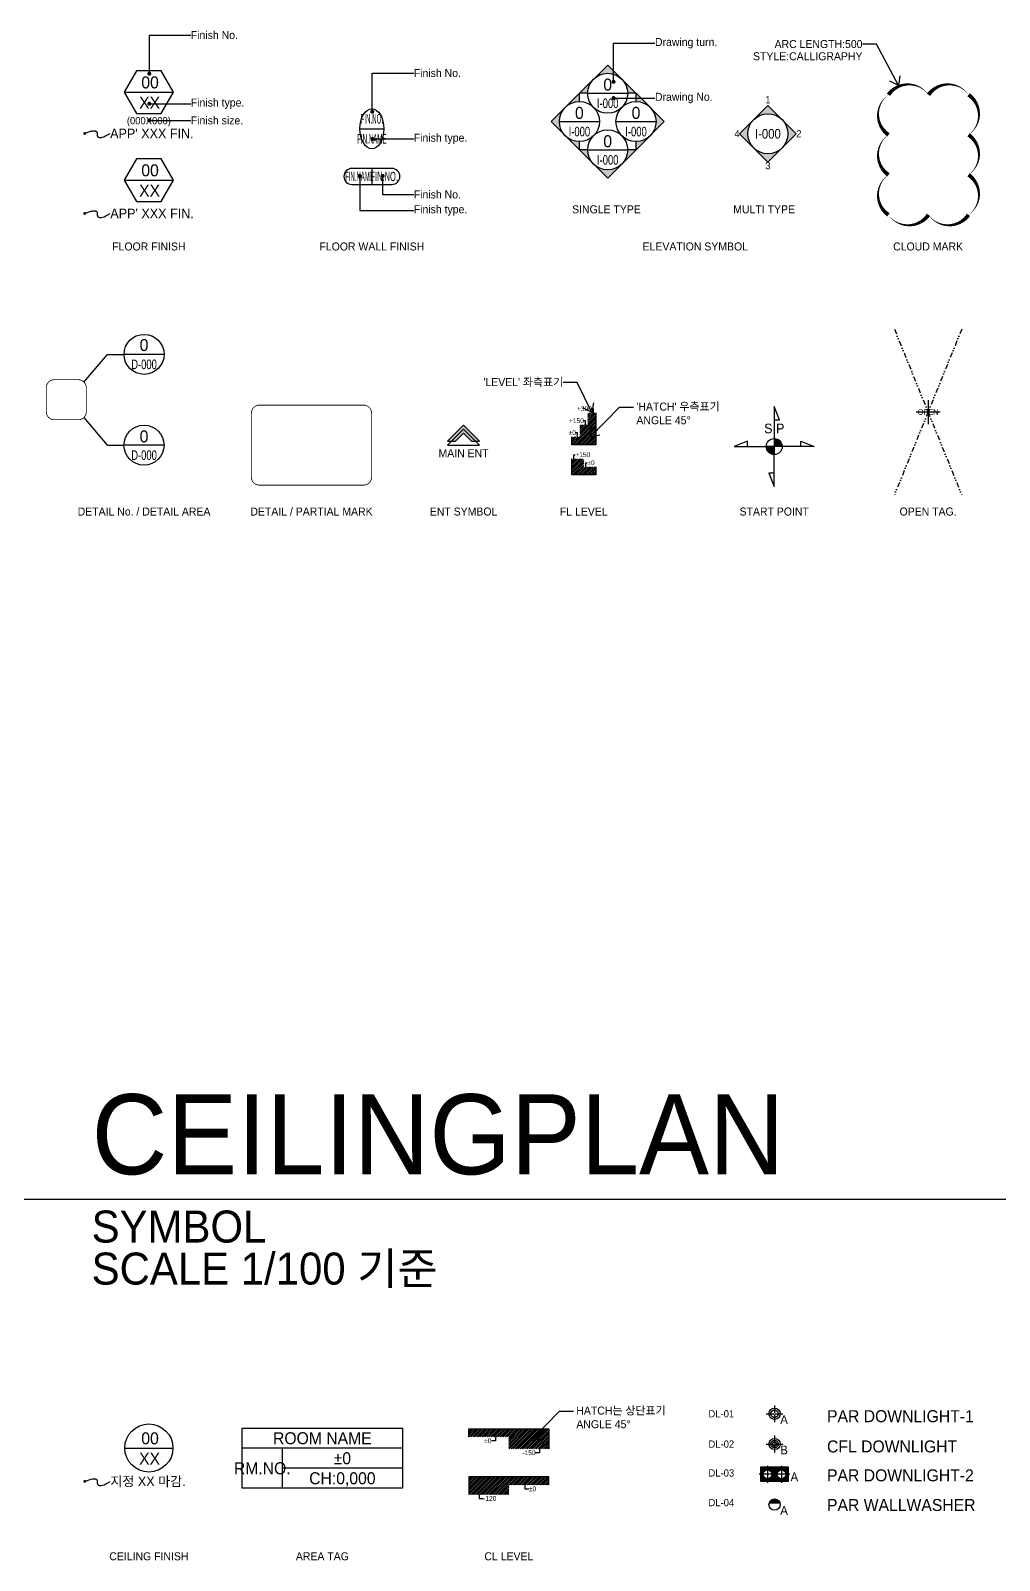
# Model space of a CAD drawing. Header units: millimetres. Extents: x -551172 to 232469, y -3435 to 261611.
# Drawn here: x -463974 to -451879, y 123338 to 142451 of the extents above; entities that cross this region are included whole.
import ezdxf
from ezdxf.enums import TextEntityAlignment as Align

# ---------------------------------------------------------------- set-up
doc = ezdxf.new("R2010")
doc.units = ezdxf.units.MM
doc.header["$LTSCALE"] = 10
doc.set_wipeout_variables(frame=1)
doc.linetypes.add('DIVIDE', pattern=[31.75, 12.7, -6.35, 0, -6.35, 0, -6.35])
doc.layers.get('DEFPOINTS').update_dxf_attribs({"color": 248})
for name, color, linetype in [('C-DOOR', 1, 'Continuous'), ('C-LEVEL', 7, 'Continuous'), ('C-LIGHT', 5, 'Continuous'), ('C-SYM', 7, 'Continuous'), ('C-WP', 7, 'Continuous'), ('E-DOOR', 6, 'Continuous'), ('E-TEXT', 3, 'Continuous'), ('F-CLOUD', 30, 'Continuous'), ('F-LEVEL', 7, 'Continuous'), ('F-OPEN', 1, 'DIVIDE'), ('F-SYM', 7, 'Continuous')]:
    doc.layers.add(name, color=color, linetype=linetype)
doc.styles.get("Standard").update_dxf_attribs({"font": 'romans.shx'})
doc.styles.add('YOURNAME', font='HY울릉도M.TTF')
doc.dimstyles.get("Standard").update_dxf_attribs({"dimtxt": 0.18, "dimasz": 0.18, "dimexe": 0.18, "dimexo": 0.0625, "dimgap": 0.09, "dimtad": 0, "dimtih": 1, "dimtoh": 1, "dimdec": 4, "dimzin": 0, "dimdsep": 46, "dimtxsty": 'Standard', "dimcen": 0.09, "dimadec": 0, "dimazin": 0, "dimtfac": 1, "dimtdec": 4, "dimtofl": 0, "dimtmove": 0, "dimatfit": 3, "dimfxl": 1, "dimtolj": 1, "dimtzin": 0, "dimarcsym": 0})
pattern_1 = [(45, (-152713.483, 155647.652), (-11.22532015, 11.22532015), [])]
pattern_2 = [(45, (-136409.096, 156013.134), (-11.22532015, 11.22532015), [])]

# ---------------------------------------------------------------- blocks, each defined once
blk = doc.blocks.new('F-SYM-DETAIL')
at = {"layer": 'F-SYM', "color": 1}
blk.add_line((234830, 87666), (234530, 87666), dxfattribs=at)
blk.add_lwpolyline([(234230, 87874), (234405, 87666), (234530, 87666)], dxfattribs=at)
blk.add_circle((234680, 87666), 150, dxfattribs=at)
at = {"layer": 'F-SYM', "color": 3, "style": 'YOURNAME'}
for tag, height, p in [('NO1', 90, (234680, 87736)), ('DWGNO1', 70, (234680, 87591))]:
    blk.add_attdef(tag, text='', height=height, dxfattribs=at).set_placement(p, align=Align.MIDDLE_CENTER)
blk = doc.blocks.new('F-SYM-ENT NAME')
at = {"layer": 'F-SYM'}
h = blk.add_hatch(color=1, dxfattribs=at)
h.dxf.hatch_style = 1
h.paths.add_polyline_path([(-181267, -29725), (-181467, -29925), (-181367, -29925), (-181267, -29825), (-181167, -29925), (-181067, -29925)])
at = {"layer": 'F-SYM', "color": 1}
for points in [[(-181267, -29725), (-181467, -29925), (-181367, -29925), (-181267, -29825), (-181167, -29925), (-181067, -29925)], [(-181267, -29775), (-181467, -29975), (-181067, -29975)]]:
    blk.add_lwpolyline(points, close=True, dxfattribs=at)
at = {"layer": 'F-SYM', "color": 1, "style": 'YOURNAME'}
blk.add_attdef('ENT', text='', height=100, dxfattribs=at).set_placement((-181267, -30025), align=Align.TOP_CENTER)
blk = doc.blocks.new('F-SYM-ELEVATION-COMPLEX')
at = {"layer": 'F-SYM'}
h = blk.add_hatch(color=1, dxfattribs=at)
h.paths.add_polyline_path([(-182265, -27736), (-182442, -27560), (-182619, -27736, -0.414214)])
h.paths.add_polyline_path([(-182619, -28090, -0.198913), (-182692, -27913, -0.198911), (-182619, -27736), (-182795, -27913)])
h.paths.add_polyline_path([(-182619, -28090), (-182442, -28267), (-182265, -28090, -0.414214)])
h.paths.add_polyline_path([(-182265, -27736, -0.198913), (-182192, -27913, -0.198911), (-182265, -28090), (-182088, -27913)])
at = {"layer": 'F-SYM', "color": 1}
for points in [[(-182795, -27913), (-182795, -27913), (-182442, -27560), (-182088, -27913)], [(-182795, -27913), (-182795, -27913), (-182442, -28267), (-182088, -27913)]]:
    blk.add_lwpolyline(points, dxfattribs=at)
blk.add_circle((-182442, -27913), 250, dxfattribs=at)
at = {"layer": 'F-SYM', "color": 3, "style": 'YOURNAME'}
blk.add_attdef('NO1', text='', height=90, dxfattribs=at).set_placement((-182442, -27560), align=Align.BOTTOM_CENTER)
blk.add_attdef('NO4', text='', height=90, dxfattribs=at).set_placement((-182795, -27913), align=Align.MIDDLE_RIGHT)
blk.add_attdef('DWGNO1', text='', height=117, dxfattribs=at).set_placement((-182442, -27913), align=Align.MIDDLE_CENTER)
blk.add_attdef('NO2', text='', height=90, dxfattribs=at).set_placement((-182088, -27913), align=Align.MIDDLE_LEFT)
blk.add_attdef('NO3', text='', height=90, dxfattribs=at).set_placement((-182442, -28267), align=Align.TOP_CENTER)
blk = doc.blocks.new('F-SYM-ELEVATION-NORTH')
at = {"layer": 'F-SYM'}
h = blk.add_hatch(color=1, dxfattribs=at)
h.paths.add_polyline_path([(-181384, -29299), (-181561, -29476), (-181561, -29372, 0.198912)])
h.paths.add_polyline_path([(-181208, -29122), (-181384, -29299, 0.414214), (-181384, -28945)])
h.paths.add_polyline_path([(-181384, -28945, 0.198912), (-181561, -28872), (-181561, -28769)])
at = {"layer": 'F-SYM', "color": 1}
blk.add_line((-181811, -29122), (-181311, -29122), dxfattribs=at)
blk.add_lwpolyline([(-181561, -28872), (-181561, -28769), (-181208, -29122), (-181561, -29476), (-181561, -29372)], dxfattribs=at)
blk.add_circle((-181561, -29122), 250, dxfattribs=at)
at = {"layer": 'F-SYM', "color": 3, "style": 'YOURNAME'}
for tag, height, p in [('NO1', 150, (-181561, -29014)), ('DWGNO1', 117, (-181561, -29247))]:
    blk.add_attdef(tag, text='', height=height, dxfattribs=at).set_placement(p, align=Align.MIDDLE_CENTER)
blk = doc.blocks.new('F-SYM-ELEVATION-WEST')
at = {"layer": 'F-SYM'}
h = blk.add_hatch(color=1, dxfattribs=at)
h.paths.add_polyline_path([(-180765, -29299), (-180588, -29476), (-180588, -29372, -0.198912)])
h.paths.add_polyline_path([(-180942, -29122), (-180765, -29299, -0.414214), (-180765, -28945)])
h.paths.add_polyline_path([(-180765, -28945, -0.198912), (-180588, -28872), (-180588, -28769)])
at = {"layer": 'F-SYM', "color": 1}
blk.add_line((-180838, -29122), (-180338, -29122), dxfattribs=at)
blk.add_lwpolyline([(-180588, -28872), (-180588, -28769), (-180942, -29122), (-180588, -29476), (-180588, -29372)], dxfattribs=at)
blk.add_circle((-180588, -29122), 250, dxfattribs=at)
at = {"layer": 'F-SYM', "color": 3, "style": 'YOURNAME'}
for tag, height, p in [('NO1', 150, (-180588, -29014)), ('DWGNO1', 117, (-180588, -29247))]:
    blk.add_attdef(tag, text='', height=height, dxfattribs=at).set_placement(p, align=Align.MIDDLE_CENTER)
blk = doc.blocks.new('F-SYM-ELEVATION-SOUTH')
at = {"layer": 'F-SYM'}
h = blk.add_hatch(color=1, dxfattribs=at)
h.paths.add_polyline_path([(-179556, -29299), (-179379, -29122), (-179483, -29122, -0.198912)])
h.paths.add_polyline_path([(-179733, -29476), (-179556, -29299, -0.414214), (-179910, -29299)])
h.paths.add_polyline_path([(-179910, -29299, -0.198912), (-179983, -29122), (-180087, -29122)])
at = {"layer": 'F-SYM', "color": 1}
blk.add_line((-179983, -29122), (-179483, -29122), dxfattribs=at)
blk.add_lwpolyline([(-179983, -29122), (-180087, -29122), (-179733, -29476), (-179379, -29122), (-179483, -29122)], dxfattribs=at)
blk.add_circle((-179733, -29122), 250, dxfattribs=at)
at = {"layer": 'F-SYM', "color": 3, "style": 'YOURNAME'}
for tag, height, p in [('NO1', 150, (-179733, -29014)), ('DWGNO1', 117, (-179733, -29247))]:
    blk.add_attdef(tag, text='', height=height, dxfattribs=at).set_placement(p, align=Align.MIDDLE_CENTER)
blk = doc.blocks.new('F-SYM-ELEVATION')
at = {"layer": 'F-SYM'}
h = blk.add_hatch(color=1, dxfattribs=at)
h.paths.add_polyline_path([(235210, 87772), (235316, 87666), (235254, 87666, 0.198912)])
h.paths.add_polyline_path([(235104, 87878), (235210, 87772, 0.414214), (234998, 87772)])
h.paths.add_polyline_path([(234998, 87772, 0.198912), (234954, 87666), (234892, 87666)])
at = {"layer": 'F-SYM', "color": 1}
blk.add_line((234954, 87666), (235254, 87666), dxfattribs=at)
blk.add_lwpolyline([(234954, 87666), (234892, 87666), (235104, 87878), (235316, 87666), (235254, 87666)], dxfattribs=at)
blk.add_circle((235104, 87666), 150, dxfattribs=at)
at = {"layer": 'F-SYM', "color": 3, "style": 'YOURNAME'}
for tag, height, p in [('NO1', 90, (235104, 87731)), ('DWGNO1', 70, (235104, 87591))]:
    blk.add_attdef(tag, text='', height=height, dxfattribs=at).set_placement(p, align=Align.MIDDLE_CENTER)
blk = doc.blocks.new('F-SYM-S.P')
at = {"layer": 'F-SYM'}
for points in [[(-164879, -30053, 0.414214), (-164979, -29953), (-164979, -30053)], [(-164979, -30153), (-164979, -30053), (-165079, -30053, 0.414214)]]:
    blk.add_hatch(color=1, dxfattribs=at).paths.add_polyline_path(points)
at = {"layer": 'F-SYM', "color": 1}
for p, q in [((-164979, -29953), (-164979, -30153)), ((-164879, -30053), (-165079, -30053)), ((-164879, -30053), (-165079, -30053))]:
    blk.add_line(p, q, dxfattribs=at)
for points in [[(-164979, -29719), (-164912, -29719), (-164979, -29553), (-164979, -29953)], [(-165312, -30053), (-165312, -29986), (-165479, -30053), (-165079, -30053)], [(-164646, -30053), (-164646, -29986), (-164479, -30053), (-164879, -30053)], [(-164979, -30386), (-165046, -30386), (-164979, -30553), (-164979, -30153)]]:
    blk.add_lwpolyline(points, dxfattribs=at)
blk.add_circle((-164979, -30053), 100, dxfattribs=at)
at = {"layer": 'F-SYM', "style": 'YOURNAME'}
blk.add_text('S.P', height=120, dxfattribs=at).set_placement((-164979, -29827), align=Align.MIDDLE_CENTER)
blk = doc.blocks.new('C-SYM-AREA TAG')
blk.add_wipeout([(66189, 80977), (68189, 80977), (68189, 80227), (66189, 80227)]).dxf.layer = 'C-WP'
at = {"layer": 'C-SYM', "color": 1}
for p, q in [((68189, 80727), (66189, 80727)), ((68189, 80477), (66689, 80477)), ((68189, 80227), (66189, 80227))]:
    blk.add_line(p, q, dxfattribs=at)
at = {"layer": 'C-SYM', "color": 1, "ltscale": 1000}
blk.add_line((66689, 80727), (66689, 80227), dxfattribs=at)
at = {"layer": 'C-SYM', "color": 1}
blk.add_lwpolyline([(66189, 80977), (68189, 80977), (68189, 80227), (66189, 80227), (66189, 80977)], dxfattribs=at)
at = {"layer": 'C-SYM', "color": 3, "style": 'YOURNAME'}
for tag, p in [('RM.NAME', (67189, 80852)), ('FL:', (67439, 80602)), ('RM.NO.', (66439, 80477)), ('CH:', (67439, 80352))]:
    blk.add_attdef(tag, text='', height=150, dxfattribs=at).set_placement(p, align=Align.MIDDLE_CENTER)
blk = doc.blocks.new('F-SYM-OPEN')
at = {"layer": 'DEFPOINTS', "color": 156}
for p, q in [((96695, 91949), (96395, 91949)), ((96545, 92099), (96545, 91799))]:
    blk.add_line(p, q, dxfattribs=at)
at = {"layer": 'E-DOOR', "color": 7, "style": 'YOURNAME'}
blk.add_attdef('OPNAME', text='', height=70, dxfattribs=at).set_placement((96545, 91949), align=Align.MIDDLE_CENTER)
blk = doc.blocks.new('F-SYM-DETAIL-1')
at = {"layer": 'F-SYM', "color": 1}
blk.add_line((49607, 95059), (49107, 95059), dxfattribs=at)
blk.add_lwpolyline([(48607, 94713), (48899, 95059), (49107, 95059)], dxfattribs=at)
blk.add_circle((49357, 95059), 250, dxfattribs=at)
at = {"layer": 'F-SYM', "color": 3, "style": 'YOURNAME'}
for tag, height, p in [('NO1', 150, (49357, 95176)), ('DWGNO1', 117, (49357, 94934))]:
    blk.add_attdef(tag, text='', height=height, dxfattribs=at).set_placement(p, align=Align.MIDDLE_CENTER)
blk = doc.blocks.new('F-SYM-FLOOR-FINISH-1')
at = {"layer": 'F-SYM', "color": 1}
blk.add_line((57982, 90743), (58598, 90743), dxfattribs=at)
blk.add_lwpolyline([(58136, 91010), (57982, 90743), (58136, 90477), (58444, 90477), (58598, 90743), (58444, 91010)], close=True, dxfattribs=at)
at = {"layer": 'F-SYM', "color": 3, "style": 'YOURNAME'}
for tag, p in [('NO?', (58305, 90790)), ('WH?', (58299, 90536))]:
    blk.add_attdef(tag, text='', height=150, dxfattribs=at).set_placement(p, align=Align.CENTER)
blk = doc.blocks.new('F-SYM-FLOOR-FINISH-2')
at = {"layer": 'F-SYM', "color": 1, "const_width": 17.5}
blk.add_lwpolyline([(57430, 90219, 1), (57448, 90219, 1)], format="xyb", close=True, dxfattribs=at)
at = {"layer": 'F-SYM', "color": 1}
blk.add_lwpolyline([(57439, 90219), (57469, 90231), (57493, 90240), (57513, 90246), (57530, 90249), (57543, 90251), (57554, 90252), (57562, 90251), (57569, 90250), (57575, 90248), (57580, 90247), (57584, 90245), (57587, 90242), (57590, 90240), (57592, 90237), (57593, 90234), (57594, 90231), (57595, 90227), (57595, 90223), (57595, 90219), (57595, 90214), (57595, 90210), (57595, 90205), (57595, 90201), (57595, 90196), (57596, 90192), (57597, 90188), (57599, 90184), (57601, 90180), (57604, 90176), (57609, 90173), (57614, 90171), (57620, 90169), (57628, 90167), (57637, 90167), (57649, 90168), (57663, 90172), (57681, 90178), (57702, 90188), (57727, 90201), (57758, 90219)], dxfattribs=at)
at = {"layer": 'F-SYM', "style": 'YOURNAME'}
blk.add_attdef('FI?', text='', height=120, dxfattribs=at).set_placement((57758, 90219), align=Align.MIDDLE_LEFT)
blk = doc.blocks.new('F-SYM-FLOOR-FINISH-1-1')
at = {"layer": 'F-SYM', "color": 1}
blk.add_line((57982, 91966), (58598, 91966), dxfattribs=at)
blk.add_lwpolyline([(58136, 92233), (57982, 91966), (58136, 91699), (58444, 91699), (58598, 91966), (58444, 92233)], close=True, dxfattribs=at)
at = {"layer": 'F-SYM', "color": 3, "style": 'YOURNAME'}
for tag, p in [('NO?', (58305, 92012)), ('WH?', (58299, 91758))]:
    blk.add_attdef(tag, text='', height=150, dxfattribs=at).set_placement(p, align=Align.CENTER)
at = {"layer": 'F-SYM', "style": 'YOURNAME'}
blk.add_attdef('FI?', text='', height=90, dxfattribs=at).set_placement((58290, 91609), align=Align.MIDDLE_CENTER)
blk = doc.blocks.new('C-SYM-CEILING-FINISH-2')
at = {"layer": 'F-SYM', "color": 1, "const_width": 17.5}
blk.add_lwpolyline([(58549, 80087, 1), (58566, 80087, 1)], format="xyb", close=True, dxfattribs=at)
at = {"layer": 'F-SYM', "color": 1}
blk.add_lwpolyline([(58558, 80087), (58587, 80098), (58612, 80107), (58632, 80113), (58649, 80117), (58662, 80119), (58672, 80119), (58681, 80118), (58688, 80117), (58693, 80116), (58698, 80114), (58703, 80112), (58706, 80110), (58709, 80107), (58711, 80104), (58712, 80101), (58713, 80098), (58714, 80094), (58714, 80090), (58714, 80086), (58714, 80082), (58713, 80077), (58713, 80073), (58713, 80068), (58714, 80064), (58714, 80059), (58716, 80055), (58717, 80051), (58720, 80047), (58723, 80044), (58727, 80041), (58733, 80038), (58739, 80036), (58747, 80034), (58756, 80034), (58768, 80035), (58782, 80039), (58799, 80045), (58821, 80055), (58846, 80069), (58876, 80087)], dxfattribs=at)
at = {"layer": 'F-SYM', "style": 'YOURNAME'}
blk.add_attdef('FI?', text='', height=120, dxfattribs=at).set_placement((58876, 80087), align=Align.MIDDLE_LEFT)
blk = doc.blocks.new('C-SYM-CEILING-FINISH-1-2')
at = {"layer": 'C-SYM', "color": 1}
blk.add_line((57990, 79548), (58590, 79548), dxfattribs=at)
blk.add_circle((58290, 79548), 300, dxfattribs=at)
at = {"layer": 'C-SYM', "color": 3, "style": 'YOURNAME'}
for tag, p in [('NO?', (58305, 79594)), ('WH?', (58299, 79340))]:
    blk.add_attdef(tag, text='', height=150, dxfattribs=at).set_placement(p, align=Align.CENTER)
blk = doc.blocks.new('F-SYM-WALL FIN')
at = {"layer": 'F-SYM', "color": 1}
blk.add_line((-320797, -19860), (-320497, -19860), dxfattribs=at)
blk.add_ellipse((-320647, -19860), major_axis=(0, -250), ratio=0.6, dxfattribs=at)
at = {"layer": 'F-SYM', "color": 3, "style": 'YOURNAME'}
for tag, p in [('NO', (-320647, -19771)), ('FIN', (-320647, -19959))]:
    blk.add_attdef(tag, text='', height=117, dxfattribs=at).set_placement(p, align=Align.MIDDLE_CENTER)
blk = doc.blocks.new('F-SYM-WALL FIN2')
at = {"layer": 'F-SYM', "color": 1}
blk.add_line((-323794, -18709), (-323794, -18909), dxfattribs=at)
blk.add_lwpolyline([(-323544, -18709), (-324043, -18709, 1), (-324043, -18909), (-323543, -18909, 0.994518)], format="xyb", close=True, dxfattribs=at)
at = {"layer": 'F-SYM', "color": 3, "style": 'YOURNAME'}
for tag, p in [('FIN', (-323949, -18809)), ('NO', (-323639, -18809))]:
    blk.add_attdef(tag, text='', height=117, dxfattribs=at).set_placement(p, align=Align.MIDDLE_CENTER)
blk = doc.blocks.new('F-SYM-LEVEL-1')
at = {"layer": 'E-TEXT', "style": 'YOURNAME'}
blk.add_attdef('부위', text='', height=60, dxfattribs=at).set_placement((-52948, -29581), align=Align.MIDDLE_RIGHT)
at = {"layer": 'DEFPOINTS', "has_arrowhead": 0}
blk.add_leader([(-52928, -29631), (-52928, -29581), (-52948, -29581)], dimstyle='Standard', override={"dimscale": 0, "dimasz": 1, "dimldrblk": 'Dot'}, dxfattribs=at)
blk = doc.blocks.new('F-SYM-LEVEL-2')
at = {"layer": 'F-SYM', "style": 'YOURNAME'}
blk.add_attdef('부위', text='', height=60, dxfattribs=at).set_placement((-52798, -30155), align=Align.MIDDLE_LEFT)
at = {"layer": 'DEFPOINTS', "has_arrowhead": 0}
blk.add_leader([(-52818, -30205), (-52818, -30155), (-52798, -30155)], dimstyle='Standard', override={"dimscale": 0, "dimasz": 1, "dimldrblk": 'Dot'}, dxfattribs=at)
blk = doc.blocks.new('C-SYM-LEVEL-1')
at = {"layer": 'C-SYM', "style": 'YOURNAME'}
blk.add_attdef('부위', text='', height=60, dxfattribs=at).set_placement((-69375, -41081), align=Align.MIDDLE_RIGHT)
at = {"layer": 'DEFPOINTS', "has_arrowhead": 0}
blk.add_leader([(-69325, -41031), (-69325, -41081), (-69375, -41081)], dimstyle='Standard', override={"dimscale": 0, "dimasz": 1, "dimtxsty": 'YOURNAME', "dimldrblk": 'Dot'}, dxfattribs=at)
blk = doc.blocks.new('C-SYM-LEVEL-2')
at = {"layer": 'C-SYM', "style": 'YOURNAME'}
blk.add_attdef('부위', text='', height=60, dxfattribs=at).set_placement((-68456, -41157), align=Align.MIDDLE_LEFT)
at = {"layer": 'DEFPOINTS', "has_arrowhead": 0}
blk.add_leader([(-68506, -41107), (-68506, -41157), (-68456, -41157)], dimstyle='Standard', override={"dimscale": 0, "dimasz": 1, "dimtxsty": 'YOURNAME', "dimldrblk": 'Dot'}, dxfattribs=at)

msp = doc.modelspace()

# ---------------------------------------------------------------- hatches: boundary and pattern name
at = {"layer": 'C-LEVEL'}
h = msp.add_hatch(dxfattribs=at)
h.set_pattern_fill('ANSI31', color=1, scale=5)
h.set_pattern_definition(pattern_2)
h.paths.add_polyline_path([(-457503.3, 124983.5), (-458503.3, 124983.5), (-458503.3, 124883.5), (-458003.3, 124883.5), (-458003.3, 124733.5), (-457503.3, 124733.5)])
h = msp.add_hatch(dxfattribs=at)
h.set_pattern_fill('ANSI31', color=1, scale=5)
h.set_pattern_definition(pattern_2)
h.paths.add_polyline_path([(-458503.3, 124382.3), (-457503.3, 124382.3), (-457503.3, 124282.3), (-458003.3, 124282.3), (-458003.3, 124162.3), (-458503.3, 124162.3)])
at = {"layer": 'C-LIGHT', "ltscale": 10}
h = msp.add_hatch(color=252, dxfattribs=at)
h.paths.add_polyline_path([(-454686.6, 124326.2), (-454686.6, 124501.2), (-454861.6, 124501.2), (-454861.6, 124326.2)])
h.paths.add_polyline_path([(-454774.1, 124344.4, -1), (-454774.1, 124482.9, -1)], flags=16)
h = msp.add_hatch(color=252, dxfattribs=at)
h.paths.add_polyline_path([(-454511.6, 124326.2), (-454511.6, 124501.2), (-454686.6, 124501.2), (-454686.6, 124326.2)])
h.paths.add_polyline_path([(-454599.1, 124344.4, -1), (-454599.1, 124482.9, -1)], flags=16)
at = {"layer": 'C-LIGHT'}
msp.add_hatch(color=1, dxfattribs=at).paths.add_polyline_path([(-454753.6, 124055.9), (-454619.7, 124055.9, 0.7399557)])
at = {"layer": 'F-LEVEL'}
h = msp.add_hatch(dxfattribs=at)
h.set_pattern_fill('ANSI31', color=1, scale=5)
h.set_pattern_definition(pattern_1)
h.paths.add_polyline_path([(-457118.2, 137377), (-457218.2, 137377), (-457218.2, 137277), (-456918.2, 137277), (-456918.2, 137677), (-457018.2, 137677), (-457018.2, 137527), (-457118.2, 137527)])
h = msp.add_hatch(dxfattribs=at)
h.set_pattern_fill('ANSI31', color=1, scale=5)
h.set_pattern_definition(pattern_1)
h.paths.add_polyline_path([(-457068.2, 137002.6), (-457068.2, 137102.6), (-457218.2, 137102.6), (-457218.2, 136902.6), (-456918.2, 136902.6), (-456918.2, 137002.6)])

# ---------------------------------------------------------------- linework, layer by layer
at = {"layer": 'C-LEVEL', "color": 2, "const_width": 2}
for points in [[(-458503.3, 124883.5), (-458003.3, 124883.5), (-458003.3, 124733.5), (-457503.3, 124733.5)], [(-457503.3, 124282.3), (-458003.3, 124282.3), (-458003.3, 124162.3), (-458503.3, 124162.3)]]:
    msp.add_lwpolyline(points, dxfattribs=at)
at = {"layer": 'C-LIGHT', "color": 1}
for p, q in [((-454686.6, 125275.1), (-454686.6, 125177.1)), ((-454791.6, 125170.1), (-454693.6, 125170.1)), ((-454686.6, 125163.1), (-454686.6, 125065.1)), ((-454679.6, 125170.1), (-454581.6, 125170.1)), ((-454686.6, 124896.9), (-454686.6, 124798.9)), ((-454791.6, 124791.9), (-454693.6, 124791.9)), ((-454686.6, 124784.9), (-454686.6, 124686.9)), ((-454679.6, 124791.9), (-454581.6, 124791.9)), ((-454774.1, 124518.7), (-454774.1, 124420.7)), ((-454599.1, 124518.7), (-454599.1, 124420.7)), ((-454494.1, 124413.7), (-454879.1, 124413.7)), ((-454774.1, 124406.7), (-454774.1, 124308.7)), ((-454599.1, 124406.7), (-454599.1, 124308.7)), ((-454756.6, 124055.9), (-454616.6, 124055.9))]:
    msp.add_line(p, q, dxfattribs=at)
at = {"layer": 'C-LIGHT', "color": 2, "ltscale": 50}
for points in [[(-454861.6, 124501.2), (-454861.6, 124326.2), (-454686.6, 124326.2), (-454686.6, 124501.2)], [(-454686.6, 124501.2), (-454686.6, 124326.2), (-454511.6, 124326.2), (-454511.6, 124501.2)]]:
    msp.add_lwpolyline(points, close=True, dxfattribs=at)
at = {"layer": 'C-LIGHT'}
msp.add_circle((-454686.6, 125170.5), 70, dxfattribs=at)
at = {"layer": 'C-LIGHT', "color": 7, "ltscale": 50}
for centre in [(-454774.1, 124413.7), (-454599.1, 124413.7)]:
    msp.add_circle(centre, 69.3, dxfattribs=at)
at = {"layer": 'C-LIGHT', "color": 1, "ltscale": 50}
for centre in [(-454774.1, 124413.7), (-454599.1, 124413.7)]:
    msp.add_circle(centre, 54.7, dxfattribs=at)
at = {"layer": 'C-LIGHT', "color": 1}
msp.add_circle((-454686.6, 124035.4), 70, dxfattribs=at)
at = {"layer": 'C-LIGHT'}
msp.add_ellipse((-454686.6, 124791.9), major_axis=(-70, 0.4), ratio=1, start_param=1.5712934, end_param=7.8544787, dxfattribs=at)
at = {"layer": 'C-LIGHT', "color": 7}
for points, knots in [([(-454686.9, 125124.4), (-454685.1, 125124.4), (-454683.3, 125124.5), (-454679.1, 125125), (-454676.7, 125125.5), (-454672.7, 125126.6), (-454670.9, 125127.2), (-454667.6, 125128.6), (-454665.9, 125129.4), (-454661.8, 125131.6), (-454659.5, 125133.3), (-454656, 125136.2), (-454654.7, 125137.4), (-454652.4, 125139.9), (-454651.3, 125141.2), (-454648.5, 125144.7), (-454647.1, 125147.1), (-454645, 125151.1), (-454644.4, 125152.7), (-454643.2, 125156), (-454642.7, 125157.6), (-454641.7, 125161.7), (-454641.3, 125164.2), (-454641, 125168.4), (-454640.9, 125170.1), (-454641, 125173.5), (-454641.2, 125175.2), (-454641.8, 125179.2), (-454642.3, 125181.4), (-454643.6, 125185.8), (-454644.5, 125187.9), (-454646.3, 125191.6), (-454647.1, 125193.1), (-454649.6, 125197), (-454651.3, 125199.2), (-454654.4, 125202.5), (-454655.6, 125203.7), (-454658.2, 125206), (-454659.6, 125207), (-454663.3, 125209.5), (-454665.7, 125210.9), (-454669.9, 125212.7), (-454671.6, 125213.3), (-454675, 125214.4), (-454676.8, 125214.8), (-454680.4, 125215.4), (-454682.1, 125215.6), (-454686.2, 125215.9), (-454688.4, 125215.8), (-454692.8, 125215.5), (-454695, 125215.1), (-454699.3, 125214.1), (-454701.4, 125213.4), (-454705, 125212), (-454706.6, 125211.3), (-454709.6, 125209.6), (-454711.1, 125208.8), (-454714.1, 125206.7), (-454715.6, 125205.6), (-454718.4, 125203.1), (-454719.7, 125201.7), (-454722.2, 125198.9), (-454723.3, 125197.4), (-454725.6, 125194.1), (-454726.7, 125192.2), (-454728.4, 125188.7), (-454729.1, 125187.1), (-454730.6, 125182.9), (-454731.3, 125180.2), (-454732, 125175.8), (-454732.2, 125174), (-454732.4, 125170.6), (-454732.4, 125168.8), (-454732.1, 125164.6), (-454731.7, 125162.1), (-454730.7, 125158), (-454730.3, 125156.4), (-454729.1, 125153.2), (-454728.5, 125151.6), (-454726.7, 125148), (-454725.5, 125146), (-454722.8, 125142.1), (-454721.4, 125140.3), (-454718.5, 125137.4), (-454717.2, 125136.1), (-454714, 125133.5), (-454712.1, 125132.1), (-454708.6, 125130), (-454707, 125129.2), (-454703.9, 125127.8), (-454702.2, 125127.1), (-454698.8, 125126), (-454696.9, 125125.6), (-454693.1, 125124.8), (-454691.1, 125124.6), (-454688.4, 125124.5), (-454687.7, 125124.4), (-454686.9, 125124.4)], [1.5712934, 1.5712934, 1.5712934, 1.5712934, 1.6899979, 1.6899979, 1.8476451, 1.8476451, 1.967153, 1.967153, 2.0866608, 2.0866608, 2.2740868, 2.2740868, 2.3865434, 2.3865434, 2.4989999, 2.4989999, 2.681541, 2.681541, 2.7948642, 2.7948642, 2.9081873, 2.9081873, 3.0719011, 3.0719011, 3.1839715, 3.1839715, 3.2960419, 3.2960419, 3.4460504, 3.4460504, 3.596059, 3.596059, 3.713828, 3.713828, 3.8971299, 3.8971299, 4.0103158, 4.0103158, 4.1235017, 4.1235017, 4.3039341, 4.3039341, 4.42233, 4.42233, 4.5407259, 4.5407259, 4.6591217, 4.6591217, 4.8042894, 4.8042894, 4.9494571, 4.9494571, 5.0946248, 5.0946248, 5.2076442, 5.2076442, 5.3206635, 5.3206635, 5.4437683, 5.4437683, 5.5668731, 5.5668731, 5.6899779, 5.6899779, 5.8323156, 5.8323156, 5.9467003, 5.9467003, 6.1275598, 6.1275598, 6.241522, 6.241522, 6.3554843, 6.3554843, 6.5193795, 6.5193795, 6.6312538, 6.6312538, 6.7431282, 6.7431282, 6.8960967, 6.8960967, 7.0490653, 7.0490653, 7.1658773, 7.1658773, 7.3219883, 7.3219883, 7.4357277, 7.4357277, 7.549467, 7.549467, 7.6764626, 7.6764626, 7.8034581, 7.8034581, 7.8544787, 7.8544787, 7.8544787, 7.8544787]), ([(-454686.9, 124746.2), (-454685, 124746.2), (-454683, 124746.3), (-454677.9, 124746.9), (-454674.7, 124747.7), (-454668.6, 124749.8), (-454665.7, 124751.2), (-454660.1, 124754.5), (-454657.5, 124756.5), (-454652.8, 124761), (-454650.7, 124763.5), (-454647.1, 124768.8), (-454645.5, 124771.7), (-454643.1, 124777.7), (-454642.2, 124780.8), (-454641.1, 124787.2), (-454640.9, 124790.4), (-454641.1, 124796.9), (-454641.6, 124800.1), (-454643.2, 124806.4), (-454644.3, 124809.5), (-454647.2, 124815.3), (-454649, 124818), (-454653.1, 124823.1), (-454655.4, 124825.4), (-454660.4, 124829.4), (-454663.1, 124831.2), (-454668.9, 124834.1), (-454671.9, 124835.3), (-454678.2, 124836.9), (-454681.4, 124837.4), (-454687.9, 124837.7), (-454691.2, 124837.5), (-454697.5, 124836.4), (-454700.7, 124835.5), (-454706.7, 124833.1), (-454709.6, 124831.6), (-454714.9, 124827.9), (-454717.4, 124825.8), (-454721.9, 124821.1), (-454723.9, 124818.6), (-454727.3, 124813), (-454728.7, 124810.1), (-454730.8, 124804), (-454731.6, 124800.8), (-454732.4, 124794.4), (-454732.4, 124791.1), (-454731.9, 124784.7), (-454731.3, 124781.5), (-454729.3, 124775.3), (-454728.1, 124772.3), (-454724.9, 124766.7), (-454723, 124764), (-454718.7, 124759.2), (-454716.3, 124757), (-454711.1, 124753.1), (-454708.2, 124751.5), (-454702.3, 124748.9), (-454699.2, 124747.9), (-454693, 124746.6), (-454690, 124746.2), (-454686.9, 124746.2)], [1.5712934, 1.5712934, 1.5712934, 1.5712934, 1.6977107, 1.6977107, 1.9103811, 1.9103811, 2.1230515, 2.1230515, 2.3357218, 2.3357218, 2.5483922, 2.5483922, 2.7610625, 2.7610625, 2.9737329, 2.9737329, 3.1864033, 3.1864033, 3.3990736, 3.3990736, 3.611744, 3.611744, 3.8244143, 3.8244143, 4.0370847, 4.0370847, 4.249755, 4.249755, 4.4624254, 4.4624254, 4.6750958, 4.6750958, 4.8877661, 4.8877661, 5.1004365, 5.1004365, 5.3131068, 5.3131068, 5.5257772, 5.5257772, 5.7384475, 5.7384475, 5.9511179, 5.9511179, 6.1637883, 6.1637883, 6.3764586, 6.3764586, 6.589129, 6.589129, 6.8017993, 6.8017993, 7.0144697, 7.0144697, 7.22714, 7.22714, 7.4398104, 7.4398104, 7.6524808, 7.6524808, 7.8544787, 7.8544787, 7.8544787, 7.8544787])]:
    msp.add_open_spline(points, degree=3, knots=knots, dxfattribs=at)
at = {"layer": 'C-LIGHT'}
msp.add_open_spline([(-454686.8, 124766.2), (-454685.5, 124766.2), (-454684.2, 124766.3), (-454681.6, 124766.7), (-454680.3, 124767), (-454678.2, 124767.6), (-454677.3, 124768), (-454675.5, 124768.7), (-454674.7, 124769.2), (-454673, 124770.1), (-454672.1, 124770.7), (-454670.5, 124771.9), (-454669.8, 124772.5), (-454667.9, 124774.2), (-454666.8, 124775.4), (-454665.4, 124777.5), (-454664.9, 124778.2), (-454664, 124779.8), (-454663.5, 124780.6), (-454662.8, 124782.3), (-454662.5, 124783.2), (-454661.9, 124785), (-454661.6, 124785.9), (-454661.3, 124787.8), (-454661.1, 124788.8), (-454661, 124790.8), (-454660.9, 124791.8), (-454661, 124794.3), (-454661.2, 124795.9), (-454661.8, 124798.4), (-454662, 124799.2), (-454662.6, 124801), (-454662.9, 124801.8), (-454663.7, 124803.5), (-454664.1, 124804.3), (-454665.1, 124806), (-454665.7, 124806.8), (-454666.8, 124808.3), (-454667.5, 124809), (-454668.9, 124810.5), (-454669.6, 124811.1), (-454671.6, 124812.8), (-454672.9, 124813.7), (-454675.1, 124814.9), (-454675.9, 124815.3), (-454677.6, 124816), (-454678.5, 124816.3), (-454680.2, 124816.8), (-454681.2, 124817), (-454683, 124817.4), (-454684, 124817.5), (-454685.9, 124817.6), (-454686.9, 124817.6), (-454688.9, 124817.5), (-454689.9, 124817.4), (-454692.4, 124817), (-454693.9, 124816.6), (-454696.3, 124815.7), (-454697.1, 124815.4), (-454698.8, 124814.6), (-454699.6, 124814.1), (-454701.1, 124813.1), (-454701.9, 124812.6), (-454703.4, 124811.4), (-454704.1, 124810.8), (-454705.5, 124809.4), (-454706.1, 124808.7), (-454707.4, 124807.1), (-454707.9, 124806.3), (-454709.3, 124804.1), (-454710, 124802.7), (-454710.9, 124800.4), (-454711.2, 124799.5), (-454711.7, 124797.7), (-454711.9, 124796.9), (-454712.2, 124795), (-454712.3, 124794.1), (-454712.4, 124792.2), (-454712.3, 124791.2), (-454712.2, 124789.3), (-454712.1, 124788.3), (-454711.8, 124786.3), (-454711.5, 124785.4), (-454710.8, 124782.9), (-454710.2, 124781.4), (-454709, 124779.2), (-454708.6, 124778.5), (-454707.5, 124776.9), (-454707, 124776.2), (-454705.8, 124774.8), (-454705.2, 124774.1), (-454703.8, 124772.8), (-454703.1, 124772.1), (-454701.5, 124770.9), (-454700.7, 124770.4), (-454699, 124769.4), (-454698.1, 124768.9), (-454695.8, 124767.8), (-454694.3, 124767.3), (-454691.8, 124766.7), (-454690.9, 124766.5), (-454689, 124766.3), (-454688.1, 124766.2), (-454687, 124766.2), (-454686.9, 124766.2), (-454686.8, 124766.2)], degree=3, knots=[1.5712934, 1.5712934, 1.5712934, 1.5712934, 1.7227303, 1.7227303, 1.8741672, 1.8741672, 1.9865692, 1.9865692, 2.0989712, 2.0989712, 2.214681, 2.214681, 2.3303907, 2.3303907, 2.5153436, 2.5153436, 2.621575, 2.621575, 2.7278064, 2.7278064, 2.8387482, 2.8387482, 2.94969, 2.94969, 3.0654268, 3.0654268, 3.1811635, 3.1811635, 3.3660392, 3.3660392, 3.4722595, 3.4722595, 3.5784797, 3.5784797, 3.6894151, 3.6894151, 3.8003504, 3.8003504, 3.9160709, 3.9160709, 4.0317913, 4.0317913, 4.2167119, 4.2167119, 4.3229384, 4.3229384, 4.429165, 4.429165, 4.5401037, 4.5401037, 4.6510425, 4.6510425, 4.766771, 4.766771, 4.8824996, 4.8824996, 5.0673976, 5.0673976, 5.1736209, 5.1736209, 5.2798442, 5.2798442, 5.3907811, 5.3907811, 5.5017181, 5.5017181, 5.617442, 5.617442, 5.7331659, 5.7331659, 5.9180767, 5.9180767, 6.0243019, 6.0243019, 6.1305271, 6.1305271, 6.2414651, 6.2414651, 6.3524031, 6.3524031, 6.4681298, 6.4681298, 6.5838565, 6.5838565, 6.7687598, 6.7687598, 6.874984, 6.874984, 6.9812082, 6.9812082, 7.0921459, 7.0921459, 7.2030835, 7.2030835, 7.3188094, 7.3188094, 7.4345352, 7.4345352, 7.6218089, 7.6218089, 7.7307377, 7.7307377, 7.8396666, 7.8396666, 7.8544787, 7.8544787, 7.8544787, 7.8544787], dxfattribs=at)
at = {"layer": 'DEFPOINTS', "color": 156}
msp.add_line((-464835.8, 127851.8), (-440990.9, 127851.8), dxfattribs=at)
at = {"layer": 'DEFPOINTS'}
for points in [[(-456918.2, 137677), (-456918.2, 137277), (-457218.2, 137277), (-457218.2, 137377)], [(-456918.2, 137002.6), (-456918.2, 136902.6), (-457218.2, 136902.6), (-457218.2, 137102.6)], [(-458503.3, 124883.5), (-458503.3, 124983.5), (-457503.3, 124983.5), (-457503.3, 124733.5)], [(-457503.3, 124282.3), (-457503.3, 124382.3), (-458503.3, 124382.3), (-458503.3, 124162.3)]]:
    msp.add_lwpolyline(points, dxfattribs=at)
at = {"layer": 'F-CLOUD'}
msp.add_lwpolyline([(-453264.2, 141648.9, 0, 50, 0.5205671), (-453264.2, 141148.9, 0, 50, 0.5205671), (-453264.2, 140648.9, 0, 50, 0.5205671), (-453264.2, 140148.9, 0, 50, 0.5205671), (-452764.2, 140148.9, 0, 50, 0.5205671), (-452264.2, 140148.9, 0, 50, 0.5205671), (-452264.2, 140648.9, 0, 50, 0.5205671), (-452264.2, 141148.9, 0, 50, 0.5205671), (-452264.2, 141648.9, 0, 50, 0.5205671), (-452764.2, 141648.9, 0, 50, 0.5205671)], format="xyseb", close=True, dxfattribs=at)
at = {"layer": 'F-LEVEL', "color": 2, "const_width": 2}
for points in [[(-457218.2, 137377), (-457118.2, 137377), (-457118.2, 137527), (-457018.2, 137527), (-457018.2, 137677), (-456918.2, 137677)], [(-457218.2, 137102.6), (-457068.2, 137102.6), (-457068.2, 137002.6), (-456918.2, 137002.6)]]:
    msp.add_lwpolyline(points, dxfattribs=at)
at = {"layer": 'F-OPEN', "ltscale": 0.5}
for p, q in [((-452349.3, 138720.6), (-453189.3, 136650.6)), ((-453189.3, 138720.6), (-452349.3, 136650.6))]:
    msp.add_line(p, q, dxfattribs=at)
at = {"layer": 'F-SYM', "color": 1, "linetype": 'DIVIDE', "ltscale": 0.05, "const_width": 10}
msp.add_lwpolyline([(-463678.7, 137589), (-463378.7, 137589, 0.4142136), (-463278.7, 137689), (-463278.7, 137989, 0.4142136), (-463378.7, 138089), (-463678.7, 138089, 0.4142136), (-463778.7, 137989), (-463778.7, 137689, 0.4142136)], format="xyb", close=True, dxfattribs=at)
at = {"layer": 'F-SYM', "color": 1, "linetype": 'DIVIDE', "ltscale": 0.1, "const_width": 10}
msp.add_lwpolyline([(-461117.2, 136772), (-459817.2, 136772, 0.4142136), (-459717.2, 136872), (-459717.2, 137672, 0.4142136), (-459817.2, 137772), (-461117.2, 137772, 0.4142136), (-461217.2, 137672), (-461217.2, 136872, 0.4142136)], format="xyb", close=True, dxfattribs=at)

# ---------------------------------------------------------------- block references
at = {"layer": 'C-DOOR'}
ref = msp.add_blockref('F-SYM-DETAIL-1', (-511914.7, 43346.7), dxfattribs=at)
ref.add_attrib('DWGNO1', 'D-000', dxfattribs={"layer": 'F-SYM', "color": 3, "height": 120, "style": 'YOURNAME', "width": 0.75}).set_placement((-462558, 138281), align=Align.MIDDLE_CENTER)
ref.add_attrib('NO1', '0', dxfattribs={"layer": 'F-SYM', "color": 3, "height": 150, "style": 'YOURNAME'}).set_placement((-462558, 138522.7), align=Align.MIDDLE_CENTER)
at = {"layer": 'C-LEVEL'}
ref = msp.add_blockref('C-SYM-LEVEL-1', (-388846.3, 165914.6), dxfattribs=at)
ref.add_attrib('부위', ' %%p0', dxfattribs={"height": 60, "style": 'YOURNAME'}).set_placement((-458221.1, 124833.5), align=Align.MIDDLE_RIGHT)
ref = msp.add_blockref('C-SYM-LEVEL-1', (-388294.8, 165764.6), dxfattribs=at)
ref.add_attrib('부위', ' -150', dxfattribs={"height": 60, "style": 'YOURNAME'}).set_placement((-457669.6, 124683.5), align=Align.MIDDLE_RIGHT)
ref = msp.add_blockref('C-SYM-LEVEL-2', (-389295.9, 165388.8), dxfattribs=at)
ref.add_attrib('부위', '%%p0', dxfattribs={"height": 60, "style": 'YOURNAME'}).set_placement((-457752.3, 124232.3), align=Align.MIDDLE_LEFT)
ref = msp.add_blockref('C-SYM-LEVEL-2', (-389868, 165268.8), dxfattribs=at)
ref.add_attrib('부위', '-120', dxfattribs={"height": 60, "style": 'YOURNAME'}).set_placement((-458324.4, 124112.3), align=Align.MIDDLE_LEFT)
at = {"layer": 'C-SYM'}
for name, p, values in [('C-SYM-CEILING-FINISH-1-2', (-520787.5, 45194.4), {'NO?': '00', 'WH?': 'XX'}), ('C-SYM-CEILING-FINISH-2', (-521855.6, 44238.9), {'FI?': '지정 XX 마감.'})]:
    msp.add_blockref(name, p, dxfattribs=at).add_auto_attribs(values)
ref = msp.add_blockref('C-SYM-AREA TAG', (-527520.7, 44012.4), dxfattribs=at)
ref.add_attrib('FL:', '%%P0', dxfattribs={"layer": 'F-SYM', "color": 3, "height": 150, "style": 'YOURNAME'}).set_placement((-460081.7, 124614.4), align=Align.MIDDLE_CENTER)
ref.add_attrib('RM.NAME', 'ROOM NAME', dxfattribs={"layer": 'F-SYM', "color": 3, "height": 150, "style": 'YOURNAME'}).set_placement((-460331.7, 124864.4), align=Align.MIDDLE_CENTER)
ref.add_attrib('RM.NO.', 'RM.NO.', dxfattribs={"layer": 'F-SYM', "color": 3, "height": 150, "style": 'YOURNAME'}).set_placement((-461081.7, 124489.4), align=Align.MIDDLE_CENTER)
ref.add_attrib('CH:', 'CH:0,000', dxfattribs={"layer": 'F-SYM', "color": 3, "height": 150, "style": 'YOURNAME'}).set_placement((-460081.7, 124364.4), align=Align.MIDDLE_CENTER)
at = {"layer": 'F-LEVEL'}
ref = msp.add_blockref('F-SYM-LEVEL-1', (-404018.1, 167307.5), dxfattribs=at)
ref.add_attrib('부위', ' +300', dxfattribs={"height": 60, "style": 'YOURNAME'}).set_placement((-456966.3, 137727), align=Align.MIDDLE_RIGHT)
ref = msp.add_blockref('F-SYM-LEVEL-1', (-404218.1, 167007.5), dxfattribs=at)
ref.add_attrib('부위', ' %%P0', dxfattribs={"height": 60, "style": 'YOURNAME'}).set_placement((-457166.3, 137427), align=Align.MIDDLE_RIGHT)
ref = msp.add_blockref('F-SYM-LEVEL-1', (-404118.1, 167157.5), dxfattribs=at)
ref.add_attrib('부위', ' +150', dxfattribs={"height": 60, "style": 'YOURNAME'}).set_placement((-457066.3, 137577), align=Align.MIDDLE_RIGHT)
ref = msp.add_blockref('F-SYM-LEVEL-2', (-404375.6, 167307.5), dxfattribs=at)
ref.add_attrib('부위', '+150', dxfattribs={"height": 60, "style": 'YOURNAME'}).set_placement((-457173.8, 137152.6), align=Align.MIDDLE_LEFT)
ref = msp.add_blockref('F-SYM-LEVEL-2', (-404225.6, 167207.5), dxfattribs=at)
ref.add_attrib('부위', '%%p0', dxfattribs={"height": 60, "style": 'YOURNAME'}).set_placement((-457023.8, 137052.6), align=Align.MIDDLE_LEFT)
at = {"layer": 'F-OPEN'}
msp.add_blockref('F-SYM-OPEN', (-549314, 45736.4), dxfattribs=at).add_auto_attribs({'OPNAME': 'OPEN'})
at = {"layer": 'F-SYM'}
ref = msp.add_blockref('F-SYM-ELEVATION', (-848609.4, -4442.6), dxfattribs=dict(at, xscale=1.666666666666727, yscale=1.666666666666727, zscale=1.666666666666727))
ref.add_attrib('NO1', '0', dxfattribs={"color": 3, "height": 150, "style": 'YOURNAME'}).set_placement((-456769.3, 141776.2), align=Align.MIDDLE_CENTER)
ref.add_attrib('DWGNO1', 'I-000', dxfattribs={"color": 3, "height": 120, "style": 'YOURNAME', "width": 0.75}).set_placement((-456769.3, 141542.9), align=Align.MIDDLE_CENTER)
for name, p, values in [('F-SYM-FLOOR-FINISH-1-1', (-520787.5, 49716.9), {'FI?': '(000X000)', 'WH?': 'XX', 'NO?': '00'}), ('F-SYM-FLOOR-FINISH-2', (-520739, 50946.7), {'FI?': "APP' XXX FIN."}), ('F-SYM-FLOOR-FINISH-1', (-520787.5, 49840.4), {'NO?': '00', 'WH?': 'XX'}), ('F-SYM-FLOOR-FINISH-2', (-520736.9, 49947.7), {'FI?': "APP' XXX FIN."}), ('F-SYM-ENT NAME', (-277301.9, 167246.5), {'ENT': 'MAIN ENT'})]:
    msp.add_blockref(name, p, dxfattribs=at).add_auto_attribs(values)
ref = msp.add_blockref('F-SYM-ELEVATION-WEST', (-276534.5, 170436.5), dxfattribs=at)
ref.add_attrib('DWGNO1', 'I-000', dxfattribs={"color": 3, "height": 120, "style": 'YOURNAME', "width": 0.75}).set_placement((-457122.8, 141189.3), align=Align.MIDDLE_CENTER)
ref.add_attrib('NO1', '0', dxfattribs={"color": 3, "height": 150, "style": 'YOURNAME'}).set_placement((-457122.8, 141422.7), align=Align.MIDDLE_CENTER)
ref = msp.add_blockref('F-SYM-ELEVATION-NORTH', (-274854.6, 170436.5), dxfattribs=at)
ref.add_attrib('DWGNO1', 'I-000', dxfattribs={"color": 3, "height": 120, "style": 'YOURNAME', "width": 0.75}).set_placement((-456415.7, 141189.3), align=Align.MIDDLE_CENTER)
ref.add_attrib('NO1', '0', dxfattribs={"color": 3, "height": 150, "style": 'YOURNAME'}).set_placement((-456415.7, 141422.7), align=Align.MIDDLE_CENTER)
ref = msp.add_blockref('F-SYM-ELEVATION-COMPLEX', (-272327.4, 169075.1), dxfattribs=at)
ref.add_attrib('NO4', '4', dxfattribs={"color": 3, "height": 90, "style": 'YOURNAME'}).set_placement((-455122.8, 141161.9), align=Align.MIDDLE_RIGHT)
ref.add_attrib('NO2', '2', dxfattribs={"color": 3, "height": 90, "style": 'YOURNAME'}).set_placement((-454415.7, 141161.9), align=Align.MIDDLE_LEFT)
ref.add_attrib('NO3', '3', dxfattribs={"color": 3, "height": 90, "style": 'YOURNAME'}).set_placement((-454769.3, 140808.4), align=Align.TOP_CENTER)
ref.add_attrib('NO1', '1', dxfattribs={"color": 3, "height": 90, "style": 'YOURNAME'}).set_placement((-454769.3, 141515.5), align=Align.BOTTOM_CENTER)
ref.add_attrib('DWGNO1', 'I-000', dxfattribs={"color": 3, "height": 120, "style": 'YOURNAME', "width": 0.9}).set_placement((-454769.3, 141161.9), align=Align.MIDDLE_CENTER)
ref = msp.add_blockref('F-SYM-WALL FIN', (-139066.8, 161084), dxfattribs=at)
ref.add_attrib('FIN', 'FIN.NAME', dxfattribs={"color": 3, "height": 120, "style": 'YOURNAME', "width": 0.4}).set_placement((-459713.8, 141099.3), align=Align.MIDDLE_CENTER)
ref.add_attrib('NO', 'FIN.NO.', dxfattribs={"color": 3, "height": 120, "style": 'YOURNAME', "width": 0.4}).set_placement((-459713.8, 141349.3), align=Align.MIDDLE_CENTER)
ref = msp.add_blockref('F-SYM-ELEVATION-SOUTH', (-277036.3, 170083), dxfattribs=at)
ref.add_attrib('DWGNO1', 'I-000', dxfattribs={"color": 3, "height": 120, "style": 'YOURNAME', "width": 0.75}).set_placement((-456769.3, 140835.8), align=Align.MIDDLE_CENTER)
ref.add_attrib('NO1', '0', dxfattribs={"color": 3, "height": 150, "style": 'YOURNAME'}).set_placement((-456769.3, 141069.1), align=Align.MIDDLE_CENTER)
ref = msp.add_blockref('F-SYM-WALL FIN2', (-135920, 159438), dxfattribs=at)
ref.add_attrib('NO', 'FIN.NO.', dxfattribs={"color": 3, "height": 116.67, "style": 'YOURNAME', "width": 0.5}).set_placement((-459559, 140629.1), align=Align.MIDDLE_CENTER)
ref.add_attrib('FIN', 'FIN.NAME', dxfattribs={"color": 3, "height": 116.67, "style": 'YOURNAME', "width": 0.4}).set_placement((-459868.5, 140629.1), align=Align.MIDDLE_CENTER)
ref = msp.add_blockref('F-SYM-DETAIL', (-853691.4, -8838.5), dxfattribs=dict(at, xscale=1.666666666666727, yscale=1.666666666666727, zscale=1.666666666666727))
ref.add_attrib('NO1', '0', dxfattribs={"color": 3, "height": 150, "style": 'YOURNAME'}).set_placement((-462558, 137380.3), align=Align.MIDDLE_CENTER)
ref.add_attrib('DWGNO1', 'D-000', dxfattribs={"color": 3, "height": 120, "style": 'YOURNAME', "width": 0.75}).set_placement((-462558, 137147), align=Align.MIDDLE_CENTER)
msp.add_blockref('F-SYM-S.P', (-289711, 167307.5), dxfattribs=at)

# ---------------------------------------------------------------- texts
at = {"style": 'YOURNAME'}
for s, p in [('SINGLE TYPE', (-456784.9, 140267.9)), ('MULTI TYPE', (-454816.3, 140267.9))]:
    msp.add_text(s, height=100, dxfattribs=at).set_placement(p, align=Align.TOP_CENTER)
at = {"color": 3, "style": 'YOURNAME'}
for s, p in [('FLOOR FINISH', (-462497.6, 139804.1)), ('FLOOR WALL FINISH', (-459713.8, 139804.1)), ('ELEVATION SYMBOL', (-455675.6, 139804.1)), ('CLOUD MARK', (-452769.3, 139804.1)), ('DETAIL No. / DETAIL AREA', (-462558, 136492.3)), ('DETAIL / PARTIAL MARK', (-460467.2, 136492.3)), ('ENT SYMBOL', (-458568.4, 136492.3)), ('FL LEVEL', (-457068.2, 136492.3)), ('START POINT', (-454690.1, 136492.3)), ('OPEN TAG.', (-452769.3, 136492.3)), ('CEILING FINISH', (-462497.6, 123439.6)), ('AREA TAG', (-460331.7, 123439.6)), ('CL LEVEL', (-458003.3, 123439.6))]:
    msp.add_text(s, height=100, dxfattribs=at).set_placement(p, align=Align.TOP_CENTER)
msp.add_text('CEILINGPLAN', height=1000, dxfattribs=at).set_placement((-463211.8, 128662.5), align=Align.MIDDLE_LEFT)
at = {"color": 6, "style": 'YOURNAME'}
for s, p in [('SYMBOL', (-463211.8, 127509.1)), ('SCALE 1/100 기준', (-463211.8, 126984.1))]:
    msp.add_text(s, height=400, dxfattribs=at).set_placement(p, align=Align.MIDDLE_LEFT)
at = {"color": 7, "style": 'YOURNAME'}
for s, p in [('DL-01', (-455350.5, 125170.1)), ('DL-02', (-455350.5, 124791.9)), ('DL-03', (-455350.5, 124430.9, 0)), ('DL-04', (-455350.5, 124060.3))]:
    msp.add_text(s, height=90, dxfattribs=at).set_placement(p, align=Align.MIDDLE_CENTER)
at = {"style": 'YOURNAME'}
for s, p in [('PAR DOWNLIGHT-1', (-454030.7, 125065.2, 0)), ('CFL DOWNLIGHT', (-454030.7, 124686.9, 0)), ('PAR DOWNLIGHT-2', (-454030.7, 124325.9, 0)), ('PAR WALLWASHER', (-454030.7, 123955.3, 0))]:
    msp.add_text(s, height=150, dxfattribs=at).set_placement(p)
at = {"layer": 'C-LIGHT', "color": 3, "style": 'YOURNAME'}
for s, p in [('A', (-454615.2, 125042.3, 0)), ('B', (-454615.2, 124664, 0)), ('A', (-454486.6, 124327.8, 0)), ('A', (-454615.2, 123907.2, 0))]:
    msp.add_text(s, height=109.4, dxfattribs=at).set_placement(p)
at = {"layer": 'DEFPOINTS', "color": 8, "char_height": 100, "style": 'YOURNAME'}
for s, insert, attachment_point in [('Finish No.', (-461974.3, 142395), 4), ('Drawing turn.', (-456178.9, 142293.5), 4), (' ARC LENGTH:500', (-453588.2, 142282.3), 6), (' STYLE:CALLIGRAPHY', (-453588.2, 142129.7), 6), ('Finish No.', (-459190.5, 141919.9), 4), ('Drawing No.', (-456178.9, 141608.5), 4), ('Finish type.', (-461974.3, 141537.4), 4), ('Finish size.', (-461974.3, 141328.8), 4), ('Finish type.', (-459190.5, 141097.8), 4), ('Finish No.', (-459190.5, 140403.6), 4), ('Finish type.', (-459190.5, 140203.6), 4), ("\\pxqr;'LEVEL' 좌측표기 ", (-457325.2, 138054.1), 6), (" 'HATCH' 우측표기", (-456447.3, 137748), 4), (' ANGLE 45%%D', (-456447.3, 137582.2), 4), (' HATCH는 상단표기', (-457197.4, 125204.6), 4), (' ANGLE 45%%D', (-457197.4, 125038.8), 4)]:
    msp.add_mtext(s, dxfattribs=dict(at, insert=insert, attachment_point=attachment_point))

# ---------------------------------------------------------------- leaders
at = {"layer": 'DEFPOINTS', "color": 8, "annotation_type": 0, "has_hookline": 1}
for points, override, hookline_direction, text_width in [([(-462491.7, 141912.5), (-462491.7, 142395), (-461974.4, 142395)], {"dimasz": 50, "dimtxsty": 'YOURNAME', "dimldrblk": 'Dot'}, 0, 629.3), ([(-456696.3, 141811), (-456696.3, 142293.5), (-456179, 142293.5)], {"dimasz": 50, "dimtxsty": 'YOURNAME', "dimldrblk": 'Dot'}, 0, 894.3), ([(-453138.8, 141763.8), (-453412.7, 142282.3), (-453588.1, 142282.3)], {"dimasz": 100, "dimtxsty": 'YOURNAME', "dimldrblk": 'Open90'}, 1, 1181), ([(-459707.9, 141437.4), (-459707.9, 141919.9), (-459190.6, 141919.9)], {"dimasz": 50, "dimtxsty": 'YOURNAME', "dimldrblk": 'Dot'}, 0, 629.3), ([(-456696.3, 141608.5), (-456385, 141608.5), (-456179, 141608.5)], {"dimasz": 50, "dimtxsty": 'YOURNAME', "dimldrblk": 'Dot'}, 0, 822.1), ([(-462491.7, 141537.4), (-462180.4, 141537.4), (-461974.4, 141537.4)], {"dimasz": 50, "dimtxsty": 'YOURNAME', "dimldrblk": 'Dot'}, 0, 752.7), ([(-462491.7, 141328.8), (-462180.4, 141328.8), (-461974.4, 141328.8)], {"dimasz": 50, "dimtxsty": 'YOURNAME', "dimldrblk": 'Dot'}, 0, 688.7), ([(-459707.9, 141097.8), (-459396.6, 141097.8), (-459190.6, 141097.8)], {"dimasz": 50, "dimtxsty": 'YOURNAME', "dimldrblk": 'Dot'}, 0, 752.7), ([(-459865, 140635.3), (-459865, 140203.6), (-459190.6, 140203.6)], {"dimasz": 50, "dimtxsty": 'YOURNAME', "dimldrblk": 'Dot'}, 0, 752.7), ([(-459579.5, 140635.3), (-459579.5, 140403.6), (-459190.6, 140403.6)], {"dimasz": 50, "dimtxsty": 'YOURNAME', "dimldrblk": 'Dot'}, 0, 629.3), ([(-456968.2, 137679.1), (-457149.7, 138054.1), (-457325.1, 138054.1)], {"dimasz": 100, "dimtxsty": 'YOURNAME', "dimldrblk": 'Open90'}, 1, 981.6), ([(-456988.6, 137373), (-456622.8, 137748), (-456447.4, 137748)], {"dimasz": 100, "dimtxsty": 'YOURNAME', "dimldrblk": 'Open90'}, 0, 1138.5), ([(-457738.7, 124829.6), (-457372.9, 125204.6), (-457197.5, 125204.6)], {"dimasz": 100, "dimtxsty": 'YOURNAME', "dimldrblk": 'Open90'}, 0, 1214.6)]:
    msp.add_leader(points, dimstyle='Standard', override=override, dxfattribs=dict(at, hookline_direction=hookline_direction, text_width=text_width))

doc.saveas('drawing.dxf')
